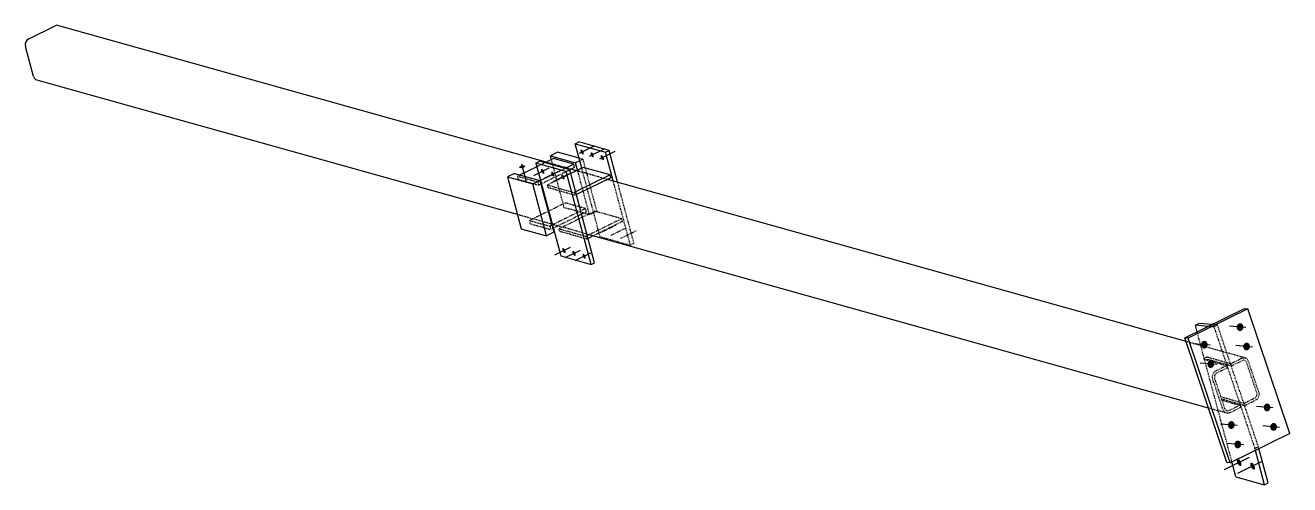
# Model space of a CAD drawing. Header units: millimetres. Extents: x 26 to 42810, y 6 to 1552.
# Drawn here: x 26 to 4226, y 26 to 1552 of the extents above; entities that cross this region are included whole.
import ezdxf

# ---------------------------------------------------------------- set-up
doc = ezdxf.new("R2010")
doc.units = ezdxf.units.MM
doc.linetypes.add('DXK_LINE_DOT2', pattern=[3.9198, 1.9599, -1.9599])
doc.layers.add('STÅL', color=7, linetype='Continuous')

msp = doc.modelspace()

# ---------------------------------------------------------------- hatches: boundary and pattern name
at = {"layer": 'STÅL', "linetype": 'Continuous'}
for points in [[(1879.4, 1133.2), (1880.2, 1131.5), (1880.7, 1129.7), (1881, 1128.1), (1881.1, 1126.6), (1881, 1125.2), (1880.6, 1124.2), (1880, 1123.5), (1879.2, 1123.1), (1878.2, 1123), (1877.2, 1123.4), (1876, 1124.1), (1874.9, 1125.1), (1873.8, 1126.3), (1872.7, 1127.8), (1871.8, 1129.4), (1871.1, 1131.2), (1870.5, 1132.9), (1870.2, 1134.5), (1870.1, 1136.1), (1870.3, 1137.4), (1870.7, 1138.4), (1871.3, 1139.1), (1872.1, 1139.5), (1873, 1139.6), (1874.1, 1139.2), (1875.2, 1138.6), (1876.4, 1137.6), (1877.5, 1136.3), (1878.5, 1134.8)], [(1913, 1123.8), (1913.7, 1122.1), (1914.3, 1120.3), (1914.6, 1118.7), (1914.7, 1117.2), (1914.5, 1115.8), (1914.2, 1114.8), (1913.6, 1114.1), (1912.8, 1113.7), (1911.8, 1113.6), (1910.7, 1114), (1909.6, 1114.7), (1908.5, 1115.6), (1907.4, 1116.9), (1906.3, 1118.4), (1905.4, 1120), (1904.7, 1121.8), (1904.1, 1123.5), (1903.8, 1125.1), (1903.7, 1126.7), (1903.9, 1128), (1904.3, 1129), (1904.9, 1129.7), (1905.7, 1130.1), (1906.6, 1130.2), (1907.7, 1129.8), (1908.8, 1129.2), (1909.9, 1128.2), (1911.1, 1126.9), (1912.1, 1125.4)], [(1946.6, 1114.4), (1947.3, 1112.6), (1947.9, 1110.9), (1948.2, 1109.3), (1948.3, 1107.7), (1948.1, 1106.4), (1947.7, 1105.4), (1947.1, 1104.7), (1946.3, 1104.3), (1945.4, 1104.2), (1944.3, 1104.6), (1943.2, 1105.3), (1942, 1106.2), (1940.9, 1107.5), (1939.9, 1109), (1939, 1110.6), (1938.2, 1112.4), (1937.7, 1114.1), (1937.4, 1115.7), (1937.3, 1117.3), (1937.4, 1118.6), (1937.8, 1119.6), (1938.4, 1120.3), (1939.2, 1120.7), (1940.2, 1120.8), (1941.2, 1120.4), (1942.4, 1119.8), (1943.5, 1118.8), (1944.6, 1117.5), (1945.7, 1116)], [(1748.7, 1068.9), (1749.4, 1067.2), (1750, 1065.5), (1750.3, 1063.8), (1750.4, 1062.3), (1750.2, 1061), (1749.9, 1060), (1749.3, 1059.2), (1748.5, 1058.8), (1747.5, 1058.8), (1746.4, 1059.1), (1745.3, 1059.8), (1744.2, 1060.8), (1743.1, 1062.1), (1742, 1063.6), (1741.1, 1065.2), (1740.4, 1066.9), (1739.8, 1068.6), (1739.5, 1070.3), (1739.4, 1071.8), (1739.6, 1073.1), (1740, 1074.2), (1740.6, 1074.9), (1741.4, 1075.3), (1742.3, 1075.3), (1743.4, 1075), (1744.5, 1074.3), (1745.6, 1073.3), (1746.8, 1072.1), (1747.8, 1070.6)], [(1782.3, 1059.5), (1783, 1057.8), (1783.6, 1056.1), (1783.9, 1054.4), (1784, 1052.9), (1783.8, 1051.6), (1783.4, 1050.6), (1782.8, 1049.8), (1782, 1049.4), (1781.1, 1049.4), (1780, 1049.7), (1778.9, 1050.4), (1777.7, 1051.4), (1776.6, 1052.7), (1775.6, 1054.2), (1774.7, 1055.8), (1773.9, 1057.5), (1773.4, 1059.2), (1773.1, 1060.9), (1773, 1062.4), (1773.1, 1063.7), (1773.5, 1064.8), (1774.1, 1065.5), (1774.9, 1065.9), (1775.9, 1065.9), (1776.9, 1065.6), (1778.1, 1064.9), (1779.2, 1063.9), (1780.3, 1062.7), (1781.4, 1061.2)], [(1815.9, 1050.1), (1816.6, 1048.4), (1817.1, 1046.7), (1817.5, 1045), (1817.6, 1043.5), (1817.4, 1042.2), (1817, 1041.2), (1816.4, 1040.4), (1815.6, 1040), (1814.7, 1040), (1813.6, 1040.3), (1812.5, 1041), (1811.3, 1042), (1810.2, 1043.3), (1809.2, 1044.8), (1808.3, 1046.4), (1807.5, 1048.1), (1807, 1049.8), (1806.7, 1051.5), (1806.6, 1053), (1806.7, 1054.3), (1807.1, 1055.4), (1807.7, 1056.1), (1808.5, 1056.5), (1809.5, 1056.5), (1810.5, 1056.2), (1811.7, 1055.5), (1812.8, 1054.5), (1813.9, 1053.3), (1814.9, 1051.8)], [(1819.2, 805.7), (1820, 804), (1820.5, 802.3), (1820.8, 800.6), (1820.9, 799.1), (1820.8, 797.8), (1820.4, 796.7), (1819.8, 796), (1819, 795.6), (1818, 795.6), (1817, 795.9), (1815.8, 796.6), (1814.7, 797.6), (1813.6, 798.8), (1812.6, 800.3), (1811.6, 802), (1810.9, 803.7), (1810.4, 805.4), (1810, 807.1), (1809.9, 808.6), (1810.1, 809.9), (1810.5, 810.9), (1811.1, 811.7), (1811.9, 812.1), (1812.8, 812.1), (1813.9, 811.8), (1815, 811.1), (1816.2, 810.1), (1817.3, 808.8), (1818.3, 807.3)], [(1852.8, 796.3), (1853.6, 794.6), (1854.1, 792.9), (1854.4, 791.2), (1854.5, 789.7), (1854.4, 788.4), (1854, 787.3), (1853.4, 786.6), (1852.6, 786.2), (1851.6, 786.2), (1850.6, 786.5), (1849.4, 787.2), (1848.3, 788.2), (1847.2, 789.4), (1846.1, 790.9), (1845.2, 792.6), (1844.5, 794.3), (1843.9, 796), (1843.6, 797.7), (1843.5, 799.2), (1843.7, 800.5), (1844.1, 801.5), (1844.7, 802.3), (1845.5, 802.7), (1846.4, 802.7), (1847.5, 802.4), (1848.6, 801.7), (1849.8, 800.7), (1850.9, 799.4), (1851.9, 797.9)], [(1886.4, 786.9), (1887.1, 785.2), (1887.7, 783.5), (1888, 781.8), (1888.1, 780.3), (1887.9, 779), (1887.5, 777.9), (1886.9, 777.2), (1886.1, 776.8), (1885.2, 776.8), (1884.1, 777.1), (1883, 777.8), (1881.9, 778.8), (1880.7, 780), (1879.7, 781.5), (1878.8, 783.2), (1878.1, 784.9), (1877.5, 786.6), (1877.2, 788.3), (1877.1, 789.8), (1877.3, 791.1), (1877.6, 792.1), (1878.2, 792.9), (1879, 793.3), (1880, 793.3), (1881.1, 793), (1882.2, 792.3), (1883.3, 791.3), (1884.4, 790), (1885.5, 788.5)], [(4049.9, 550.7), (4050.4, 553.3), (4051.3, 555.8), (4052.7, 558.1), (4054.4, 560), (4056.4, 561.4), (4058.6, 562.3), (4060.9, 562.7), (4063.2, 562.5), (4065.4, 561.7), (4067.4, 560.5), (4069.1, 558.7), (4070.5, 556.6), (4071.4, 554.1), (4071.9, 551.5), (4071.9, 548.8), (4071.5, 546.1), (4070.5, 543.6), (4069.2, 541.3), (4067.5, 539.5), (4065.5, 538), (4063.3, 537.1), (4061, 536.7), (4058.7, 536.9), (4056.5, 537.7), (4054.5, 539), (4052.7, 540.7), (4051.4, 542.9), (4050.4, 545.3), (4049.9, 547.9)], [(3931.1, 492.3), (3931.6, 494.9), (3932.5, 497.4), (3933.8, 499.7), (3935.6, 501.6), (3937.5, 503), (3939.7, 503.9), (3942, 504.3), (3944.3, 504.1), (3946.5, 503.4), (3948.6, 502.1), (3950.3, 500.3), (3951.6, 498.2), (3952.6, 495.7), (3953.1, 493.1), (3953.1, 490.4), (3952.6, 487.7), (3951.7, 485.2), (3950.3, 482.9), (3948.6, 481.1), (3946.6, 479.6), (3944.4, 478.7), (3942.1, 478.3), (3939.8, 478.5), (3937.6, 479.3), (3935.6, 480.6), (3933.9, 482.3), (3932.5, 484.5), (3931.6, 486.9), (3931.1, 489.5)], [(4071.6, 486.3), (4072.1, 488.9), (4073, 491.4), (4074.4, 493.7), (4076.1, 495.6), (4078.1, 497), (4080.3, 497.9), (4082.6, 498.3), (4084.9, 498.1), (4087.1, 497.3), (4089.1, 496.1), (4090.8, 494.3), (4092.2, 492.2), (4093.1, 489.7), (4093.6, 487.1), (4093.6, 484.4), (4093.1, 481.7), (4092.2, 479.2), (4090.9, 476.9), (4089.1, 475.1), (4087.1, 473.6), (4085, 472.7), (4082.7, 472.3), (4080.4, 472.5), (4078.2, 473.3), (4076.1, 474.6), (4074.4, 476.3), (4073.1, 478.5), (4072.1, 480.9), (4071.6, 483.5)], [(3952.8, 427.9), (3953.2, 430.5), (3954.2, 433), (3955.5, 435.3), (3957.2, 437.2), (3959.2, 438.6), (3961.4, 439.5), (3963.7, 439.9), (3966, 439.7), (3968.2, 439), (3970.2, 437.7), (3971.9, 435.9), (3973.3, 433.8), (3974.3, 431.3), (3974.8, 428.7), (3974.8, 426), (3974.3, 423.3), (3973.4, 420.8), (3972, 418.5), (3970.3, 416.7), (3968.3, 415.2), (3966.1, 414.3), (3963.8, 413.9), (3961.5, 414.1), (3959.3, 414.9), (3957.3, 416.2), (3955.6, 417.9), (3954.2, 420.1), (3953.3, 422.5), (3952.8, 425.1)], [(4139.7, 283.9), (4140.2, 286.5), (4141.1, 289), (4142.5, 291.3), (4144.2, 293.2), (4146.2, 294.6), (4148.4, 295.5), (4150.7, 295.9), (4153, 295.7), (4155.2, 294.9), (4157.2, 293.7), (4158.9, 291.9), (4160.3, 289.8), (4161.2, 287.3), (4161.7, 284.7), (4161.7, 282), (4161.2, 279.3), (4160.3, 276.8), (4159, 274.5), (4157.3, 272.7), (4155.3, 271.2), (4153.1, 270.3), (4150.8, 269.9), (4148.5, 270.1), (4146.3, 270.9), (4144.3, 272.2), (4142.5, 273.9), (4141.2, 276.1), (4140.2, 278.5), (4139.7, 281.1)], [(4020.9, 225.5), (4021.3, 228.1), (4022.3, 230.6), (4023.6, 232.9), (4025.3, 234.8), (4027.3, 236.2), (4029.5, 237.1), (4031.8, 237.5), (4034.1, 237.3), (4036.3, 236.5), (4038.3, 235.3), (4040.1, 233.5), (4041.4, 231.4), (4042.4, 228.9), (4042.9, 226.3), (4042.9, 223.6), (4042.4, 220.9), (4041.5, 218.4), (4040.1, 216.1), (4038.4, 214.3), (4036.4, 212.8), (4034.2, 211.9), (4031.9, 211.5), (4029.6, 211.7), (4027.4, 212.5), (4025.4, 213.8), (4023.7, 215.5), (4022.3, 217.7), (4021.4, 220.1), (4020.9, 222.7)], [(4161.4, 219.5), (4161.9, 222.1), (4162.8, 224.6), (4164.1, 226.9), (4165.8, 228.8), (4167.8, 230.2), (4170, 231.1), (4172.3, 231.5), (4174.6, 231.3), (4176.8, 230.5), (4178.8, 229.3), (4180.6, 227.5), (4181.9, 225.4), (4182.9, 222.9), (4183.4, 220.3), (4183.4, 217.6), (4182.9, 214.9), (4182, 212.4), (4180.6, 210.1), (4178.9, 208.3), (4176.9, 206.8), (4174.7, 205.9), (4172.4, 205.5), (4170.1, 205.7), (4167.9, 206.5), (4165.9, 207.8), (4164.2, 209.5), (4162.8, 211.7), (4161.9, 214.1), (4161.4, 216.7)], [(4042.5, 161.1), (4043, 163.7), (4043.9, 166.2), (4045.3, 168.5), (4047, 170.4), (4049, 171.8), (4051.2, 172.7), (4053.5, 173.1), (4055.8, 172.9), (4058, 172.1), (4060, 170.9), (4061.7, 169.1), (4063.1, 167), (4064, 164.5), (4064.5, 161.9), (4064.6, 159.2), (4064.1, 156.5), (4063.1, 154), (4061.8, 151.7), (4060.1, 149.9), (4058.1, 148.4), (4055.9, 147.5), (4053.6, 147.1), (4051.3, 147.3), (4049.1, 148.1), (4047.1, 149.4), (4045.4, 151.1), (4044, 153.3), (4043, 155.7), (4042.6, 158.3)], [(4063.3, 103.1), (4064.4, 100.7), (4065.2, 98.2), (4065.7, 95.8), (4065.8, 93.6), (4065.6, 91.7), (4065, 90.2), (4064.1, 89.1), (4063, 88.6), (4061.6, 88.5), (4060.1, 89), (4058.4, 90), (4056.8, 91.4), (4055.2, 93.2), (4053.7, 95.4), (4052.4, 97.8), (4051.3, 100.2), (4050.5, 102.7), (4050, 105.1), (4049.9, 107.3), (4050.1, 109.2), (4050.7, 110.7), (4051.6, 111.8), (4052.7, 112.3), (4054.1, 112.4), (4055.6, 111.9), (4057.3, 110.9), (4058.9, 109.5), (4060.5, 107.7), (4062, 105.5)], [(4108.1, 90.6), (4109.2, 88.1), (4110, 85.6), (4110.4, 83.2), (4110.5, 81), (4110.3, 79.2), (4109.8, 77.6), (4108.9, 76.6), (4107.7, 76), (4106.4, 76), (4104.8, 76.5), (4103.2, 77.4), (4101.6, 78.9), (4099.9, 80.7), (4098.4, 82.9), (4097.1, 85.2), (4096.1, 87.7), (4095.3, 90.2), (4094.8, 92.6), (4094.7, 94.8), (4094.9, 96.7), (4095.5, 98.2), (4096.3, 99.2), (4097.5, 99.8), (4098.9, 99.8), (4100.4, 99.4), (4102, 98.4), (4103.7, 96.9), (4105.3, 95.1), (4106.8, 93)]]:
    msp.add_hatch(color=96, dxfattribs=at).paths.add_polyline_path(points)

# ---------------------------------------------------------------- linework, layer by layer
at = {"layer": 'STÅL', "color": 2, "linetype": 'Continuous'}
for p, q in [((38, 1507.6), (125.2, 1550.4)), ((131.6, 1552), (125.2, 1550.4)), ((137.8, 1550.6), (131.6, 1552)), ((1756.5, 1097.4), (137.8, 1550.6)), ((28.3, 1496.8), (26.4, 1489.2)), ((26.4, 1489.2), (27.1, 1481.7)), ((53.8, 1381.8), (27.1, 1481.7)), ((32.3, 1503.3), (28.3, 1496.8)), ((38, 1507.6), (32.3, 1503.3)), ((53.8, 1381.8), (56.9, 1375.5)), ((56.9, 1375.5), (61.9, 1371.3)), ((1661.2, 923.5), (61.9, 1371.3)), ((1852.8, 1158.7), (1864.6, 1164.5)), ((1852.8, 1158.7), (1953.5, 1130.5)), ((1874.5, 1077.7), (1852.8, 1158.7)), ((1965.4, 1136.3), (1864.6, 1164.5)), ((1953.5, 1130.5), (1965.4, 1136.3)), ((1993.6, 1031), (1965.4, 1136.3)), ((1722, 1094.5), (1733.9, 1100.3)), ((1822.8, 1066.3), (1722, 1094.5)), ((1722, 1094.5), (1804.7, 785.9)), ((1834.7, 1072.1), (1733.9, 1100.3)), ((1780.6, 1109.2), (1752.1, 1095.2)), ((1794, 1130.5), (1770.3, 1118.8)), ((1773.7, 1105.8), (1770.3, 1118.8)), ((1770.3, 1118.8), (1854.2, 1095.3)), ((1847.8, 1090.4), (1780.6, 1109.2)), ((1865.7, 1110.4), (1794, 1130.5)), ((1867.9, 1102.1), (1854.2, 1095.3)), ((1860.7, 1071), (1854.2, 1095.3)), ((1979.1, 1035.1), (1953.5, 1130.5)), ((1651.4, 1060.4), (1627.7, 1048.8)), ((1651.4, 1060.4), (1735.4, 1036.9)), ((1725.4, 1082.1), (1670.5, 1055.1)), ((1847.8, 1090.4), (1819.3, 1076.4)), ((1822.8, 1066.3), (1834.7, 1072.1)), ((1905.5, 757.6), (1822.8, 1066.3)), ((1917.3, 763.5), (1834.7, 1072.1)), ((1850.7, 1079.5), (1834.8, 1071.7)), ((1879, 1080), (1838, 1059.8)), ((1857.1, 1069.2), (1839.7, 1074.1)), ((1850.7, 1079.5), (1847.8, 1090.4)), ((1968.6, 1054.9), (1854.3, 998.8)), ((1968.6, 1054.9), (1879, 1080)), ((1971, 1045.8), (1968.6, 1054.9)), ((1627.7, 1048.8), (1673.9, 876.3)), ((1627.7, 1048.8), (1711.6, 1025.2)), ((1711.6, 1025.2), (1735.4, 1036.9)), ((1757.8, 852.8), (1711.6, 1025.2)), ((1735.4, 1036.9), (1781.6, 864.5)), ((1737.6, 1036.3), (1735.8, 1035.4)), ((1740.5, 1025.4), (1738.7, 1024.5)), ((1971, 1045.8), (1856.7, 989.7)), ((3882, 502.2), (1960, 1040.4)), ((1776.5, 891.2), (1774.3, 891.8)), ((1777, 889.2), (1775.2, 888.3)), ((1673.9, 876.3), (1757.8, 852.8)), ((1781.6, 864.5), (1757.8, 852.8)), ((1779.9, 878.3), (1778.1, 877.4)), ((3956.6, 280.8), (1891.8, 858.9)), ((1899.7, 856.7), (1893.2, 853.5)), ((1913, 853), (1895.7, 844.4)), ((1804.7, 785.9), (1905.5, 757.6)), ((1905.5, 757.6), (1917.3, 763.5)), ((3878, 514.2), (4076.1, 611.5)), ((4086.6, 610.6), (3888.5, 513.3)), ((4076.1, 611.5), (4086.6, 610.6)), ((4225.9, 196.6), (4086.6, 610.6)), ((3912.5, 556), (3924.4, 561.8)), ((3918.4, 534), (3912.5, 556)), ((3955.6, 552.3), (3912.5, 556)), ((3967.5, 558.1), (3924.4, 561.8)), ((4017.4, 100.2), (3878, 514.2)), ((3888.5, 513.3), (3878, 514.2)), ((4027.9, 99.3), (3888.5, 513.3)), ((4225.9, 196.6), (4027.9, 99.3)), ((4142.4, 26.4), (4111.8, 140.5)), ((4154.3, 32.2), (4123.7, 146.3)), ((4027.9, 99.3), (4017.4, 100.2)), ((4047.3, 53), (4034.1, 102.3)), ((4047.3, 53), (4142.4, 26.4)), ((4142.4, 26.4), (4154.3, 32.2))]:
    msp.add_line(p, q, dxfattribs=at)
at = {"layer": 'STÅL', "color": 96, "linetype": 'Continuous'}
for p, q in [((1866.9, 1127), (1918.4, 1152.3)), ((1900.5, 1117.6), (1952, 1142.9)), ((1934.1, 1108.2), (1985.6, 1133.5)), ((1668.9, 1081.1), (1670, 1082.4)), ((1669, 1080), (1668.9, 1081.1)), ((1670.2, 1079.3), (1669, 1080)), ((1669.8, 1081.3), (1670.8, 1082.4)), ((1669.9, 1080.3), (1669.8, 1081.3)), ((1671, 1079.7), (1669.9, 1080.3)), ((1672.4, 1079.1), (1670.2, 1079.3)), ((1670.2, 1079.3), (1670.2, 1079.3)), ((1670.8, 1082.4), (1672.6, 1083.5)), ((1672.9, 1079.5), (1671, 1079.7)), ((1671, 1079.7), (1671, 1079.7)), ((1675.2, 1079.4), (1672.4, 1079.1)), ((1672.6, 1083.5), (1675, 1084.5)), ((1672.6, 1083.5), (1672.6, 1083.5)), ((1675.4, 1079.7), (1672.9, 1079.5)), ((1674.1, 1091.5), (1689.9, 1032.5)), ((1675, 1084.5), (1677.7, 1085.1)), ((1678.3, 1080.1), (1675.2, 1079.4)), ((1678, 1080.4), (1675.4, 1079.7)), ((1677.7, 1085.1), (1680.2, 1085.4)), ((1677.9, 1085.5), (1680.7, 1085.8)), ((1680.5, 1081.3), (1678, 1080.4)), ((1681, 1081.2), (1678.3, 1080.1)), ((1680.2, 1085.4), (1682.1, 1085.2)), ((1682.3, 1082.5), (1680.5, 1081.3)), ((1680.5, 1081.3), (1680.5, 1081.3)), ((1680.7, 1085.8), (1682.9, 1085.6)), ((1683.1, 1082.5), (1681, 1081.2)), ((1681, 1081.2), (1681, 1081.2)), ((1682.1, 1085.2), (1682.1, 1085.2)), ((1682.1, 1085.2), (1683.2, 1084.5)), ((1683.2, 1083.6), (1682.3, 1082.5)), ((1682.9, 1085.6), (1682.9, 1085.6)), ((1682.9, 1085.6), (1684.1, 1084.8)), ((1684.2, 1083.8), (1683.1, 1082.5)), ((1683.2, 1084.5), (1683.2, 1083.6)), ((1684.1, 1084.8), (1684.2, 1083.8)), ((1765.5, 1077.2), (1714, 1051.9)), ((1799.1, 1067.8), (1747.6, 1042.5)), ((1832.7, 1058.4), (1781.2, 1033.1)), ((1836, 814), (1784.5, 788.7)), ((1869.6, 804.6), (1818.1, 779.3)), ((1903.2, 795.2), (1851.7, 769.9)), ((4080.6, 548), (4025.4, 552.8)), ((3961.8, 489.6), (3906.6, 494.4)), ((4102.3, 483.6), (4047.1, 488.4)), ((3983.5, 425.2), (3928.3, 430)), ((4170.4, 281.2), (4115.2, 286)), ((4051.6, 222.8), (3996.4, 227.6)), ((4192.1, 216.8), (4136.9, 221.6)), ((4073.3, 158.4), (4018.1, 163.2)), ((4091.1, 116.8), (4007.9, 75.9)), ((4135.9, 104.3), (4052.7, 63.4))]:
    msp.add_line(p, q, dxfattribs=at)
at = {"layer": 'STÅL', "color": 7, "linetype": 'DXK_LINE_DOT2'}
for p, q in [((1752.1, 1095.2), (1725.4, 1082.1)), ((1839.7, 1074.1), (1756.5, 1097.4)), ((1816.5, 946.4), (1773.7, 1105.8)), ((1878, 1107), (1865.7, 1110.4)), ((1878, 1107), (1867.9, 1102.1)), ((1878, 1107), (1924.2, 934.5)), ((1670.5, 1055.1), (1661.8, 1050.8)), ((1661.8, 1050.8), (1728.9, 1032)), ((1664.7, 1039.9), (1661.8, 1050.8)), ((1819.3, 1076.4), (1737.6, 1036.3)), ((1834.8, 1071.7), (1740.5, 1025.4)), ((1838, 1059.8), (1760.2, 1021.6)), ((1960, 1040.4), (1857.1, 1069.2)), ((1900.4, 922.9), (1860.7, 1071)), ((1935.5, 850.1), (1874.5, 1077.7)), ((1664.7, 1039.9), (1731.8, 1021.1)), ((1735.8, 1035.4), (1728.9, 1032)), ((1728.9, 1032), (1731.8, 1021.1)), ((1738.7, 1024.5), (1731.8, 1021.1)), ((1760.2, 1021.6), (1849.7, 996.5)), ((1762.6, 1012.5), (1760.2, 1021.6)), ((1852.2, 987.4), (1762.6, 1012.5)), ((2036.2, 821.9), (1979.1, 1035.1)), ((2048.1, 827.7), (1993.6, 1031)), ((1854.3, 998.8), (1849.7, 996.5)), ((1849.7, 996.5), (1852.2, 987.4)), ((1856.7, 989.7), (1852.2, 987.4)), ((1820, 962.2), (1701.2, 903.8)), ((1887.2, 943.4), (1777, 889.2)), ((1890.1, 932.5), (1779.9, 878.3)), ((1917.9, 934.7), (1799.1, 876.3)), ((1900.4, 922.9), (1816.5, 946.4)), ((1887.2, 943.4), (1820, 962.2)), ((1890.1, 932.5), (1887.2, 943.4)), ((1924.2, 934.5), (1900.4, 922.9)), ((2007.5, 909.7), (1917.9, 934.7)), ((1774.3, 891.8), (1661.2, 923.5)), ((1701.2, 903.8), (1768.3, 885)), ((1704.1, 892.9), (1701.2, 903.8)), ((1704.1, 892.9), (1771.2, 874.1)), ((1775.2, 888.3), (1768.3, 885)), ((1768.3, 885), (1771.2, 874.1)), ((1891.8, 858.9), (1776.5, 891.2)), ((2007.5, 909.7), (1899.7, 856.7)), ((2009.9, 900.6), (1913, 853)), ((2009.9, 900.6), (2007.5, 909.7)), ((1778.1, 877.4), (1771.2, 874.1)), ((1799.1, 876.3), (1888.6, 851.3)), ((1801.5, 867.3), (1799.1, 876.3)), ((1891.1, 842.2), (1801.5, 867.3)), ((1893.2, 853.5), (1888.6, 851.3)), ((1888.6, 851.3), (1891.1, 842.2)), ((1895.7, 844.4), (1891.1, 842.2)), ((1935.5, 850.1), (2036.2, 821.9)), ((2048.1, 827.7), (2036.2, 821.9)), ((3974.2, 550.7), (3955.6, 552.3)), ((3986.1, 556.5), (3967.5, 558.1)), ((3974.2, 550.7), (3986.1, 556.5)), ((3974.2, 550.7), (4110.1, 146.9)), ((4122, 152.8), (3986.1, 556.5)), ((4034.1, 102.3), (3918.4, 534)), ((4079.9, 446.8), (3882, 502.2)), ((3941.9, 446.1), (3940.8, 444.8)), ((3940.8, 444.8), (3940.9, 443.6)), ((3940.9, 443.6), (3942.2, 442.9)), ((3944.1, 447.5), (3941.9, 446.1)), ((3942.2, 442.9), (4016.6, 422)), ((3947.1, 448.7), (3944.1, 447.5)), ((3950.3, 449.5), (3947.1, 448.7)), ((3948.3, 441.1), (3949, 441.4)), ((3949, 441.4), (3952.2, 442.2)), ((3953.3, 449.7), (3950.3, 449.5)), ((3952.2, 442.2), (3955.2, 442.5)), ((3955.6, 449.5), (3953.3, 449.7)), ((3955.2, 442.5), (3957.6, 442.2)), ((3955.6, 449.5), (4030.1, 428.6)), ((3957.6, 442.2), (4032.6, 421.2)), ((4016.6, 422), (3979.8, 403.9)), ((4016.6, 422), (4019.1, 414.6)), ((4030.1, 428.6), (4066.9, 446.8)), ((4032.6, 421.2), (4030.1, 428.6)), ((4032.6, 421.2), (4069.4, 439.3)), ((4066.9, 446.8), (4073.4, 448.3)), ((4073.3, 440.3), (4069.4, 439.3)), ((4077.2, 439.4), (4073.3, 440.3)), ((4073.4, 448.3), (4079.9, 446.8)), ((4080.5, 436.8), (4077.2, 439.4)), ((4079.9, 446.8), (4085.4, 442.5)), ((4082.6, 432.9), (4080.5, 436.8)), ((4117, 330.9), (4082.6, 432.9)), ((4085.4, 442.5), (4089, 436)), ((4123.3, 334), (4089, 436)), ((3969, 385.3), (3970.4, 393)), ((3970.1, 377.6), (3969, 385.3)), ((3970.4, 393), (3974.2, 399.5)), ((3974.2, 399.5), (3979.8, 403.9)), ((3976.6, 389.9), (3975.8, 385.3)), ((3975.8, 385.3), (3976.5, 380.7)), ((4010.8, 278.8), (3976.5, 380.7)), ((3978.9, 393.9), (3976.6, 389.9)), ((3982.3, 396.5), (3978.9, 393.9)), ((4019.1, 414.6), (3982.3, 396.5)), ((4004.5, 275.6), (3970.1, 377.6)), ((3997.4, 318.6), (4074.4, 297)), ((3999.9, 311.2), (4076.9, 289.6)), ((4001.3, 307.1), (4060.9, 290.4)), ((4074.4, 297), (4111.2, 315.1)), ((4074.4, 297), (4076.9, 289.6)), ((4076.9, 289.6), (4113.7, 307.7)), ((4111.2, 315.1), (4114.5, 317.8)), ((4119.3, 312.1), (4113.7, 307.7)), ((4114.5, 317.8), (4116.8, 321.7)), ((4116.8, 321.7), (4117.7, 326.3)), ((4117.7, 326.3), (4117, 330.9)), ((4123.1, 318.6), (4119.3, 312.1)), ((4124.5, 326.4), (4123.1, 318.6)), ((4123.3, 334), (4124.5, 326.4)), ((4013.5, 264.8), (3956.6, 280.8)), ((4008.1, 269.1), (4004.5, 275.6)), ((4013.5, 264.8), (4008.1, 269.1)), ((4010.8, 278.8), (4013, 274.9)), ((4013, 274.9), (4016.2, 272.3)), ((4020, 263.3), (4013.5, 264.8)), ((4016.2, 272.3), (4020.1, 271.4)), ((4026.5, 264.9), (4020, 263.3)), ((4020.1, 271.4), (4024, 272.3)), ((4060.9, 290.4), (4024, 272.3)), ((4063.4, 283), (4026.5, 264.9)), ((4060.9, 290.4), (4063.4, 283)), ((4110.1, 146.9), (4122, 152.8)), ((4111.8, 140.5), (4110.1, 146.9)), ((4123.7, 146.3), (4122, 152.8))]:
    msp.add_line(p, q, dxfattribs=at)
at = {"layer": 'STÅL', "color": 96, "linetype": 'DXK_LINE_DOT2'}
for p, q in [((1937.4, 863.8), (1988.9, 889.1)), ((1971, 854.4), (2022.5, 879.7)), ((2004.6, 845), (2056.1, 870.3))]:
    msp.add_line(p, q, dxfattribs=at)

doc.saveas('drawing.dxf')
